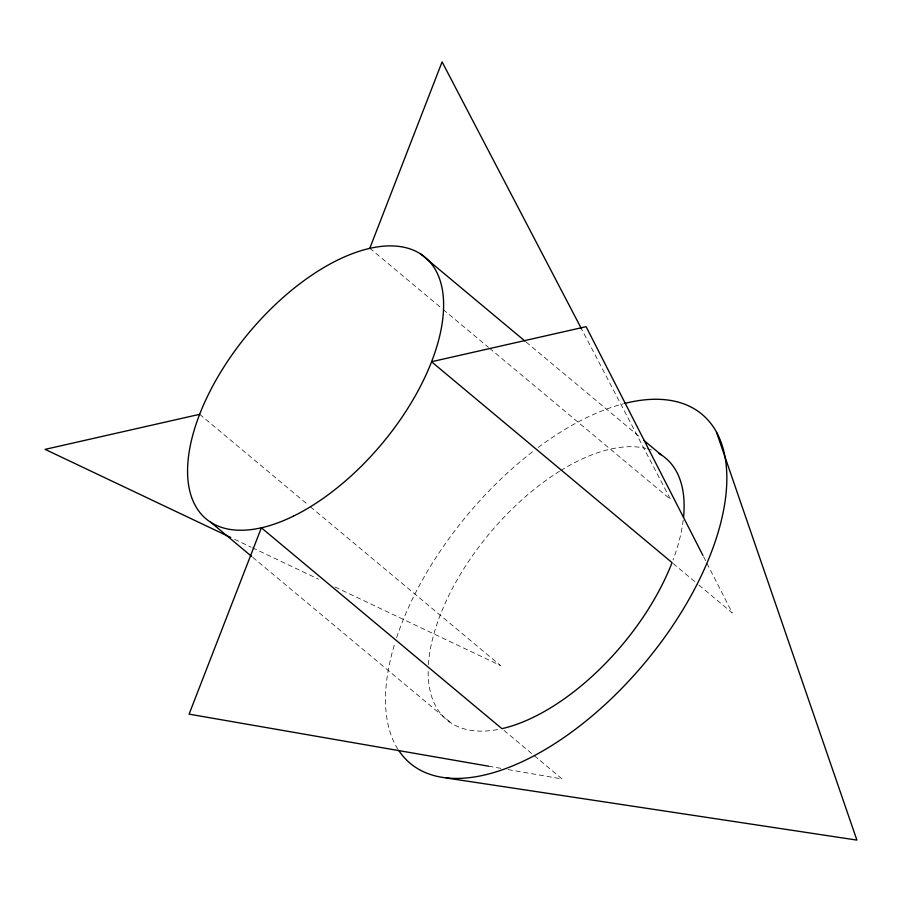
<?xml version="1.0" encoding="UTF-8"?>
<svg xmlns="http://www.w3.org/2000/svg" width="902" height="902" viewBox="0 0 902 902"><rect width="100%" height="100%" fill="white"/><g stroke="black" fill="none" stroke-linecap="round" stroke-linejoin="round"><path stroke-width="0.68" stroke-dasharray="4.51 3.38" d="M488.658 766.215L501.14 768.38M508.074 769.586L562.16 778.99L504.06 730.473M234.61 539.317L251.151 547.176M252.425 547.773L318.564 579.174M335.093 587.022L500.441 665.507L309.69 506.191M526.216 342.117L640.544 437.605M369.809 248.253L442.07 308.608M443.153 309.51L488.456 347.349M489.538 348.251L670.581 499.449L581.395 328.666M673.129 563.513L697.866 584.18M698.949 585.082L732.289 612.932L706.751 562.927M199.669 414.311L308.608 505.289M252.752 557.346L451.214 723.088M703.56 556.681L706.119 561.687M397.883 749.156A227.451 115.501 -50.1 0 1 394.862 643.216M396.609 637.737A227.451 115.501 -50.1 0 1 533.905 450.673M538.212 447.415A227.451 115.501 -50.1 0 1 623.507 403.746M683.197 520.183A170.591 86.626 -50.1 0 1 673.072 559.939M497.645 729.56A170.591 86.626 -50.1 0 1 428.168 670.051M428.394 664.627A170.591 86.626 -50.1 0 1 559.443 471.318M560.649 470.573A170.591 86.626 -50.1 0 1 645.764 448.339M647.162 448.689A170.591 86.626 -50.1 0 1 652.552 450.436"/><path stroke-width="1.35" d="M369.809 248.253L442.093 61.9L581.395 328.666M199.669 414.311L45.1 449.365L230.799 537.513M446.298 777.986L856.9 840.1L716.538 432.351M488.658 766.215L189.093 714.147L261.377 527.794L501.918 728.669A170.591 86.626 -50.1 0 0 672.058 562.622L431.517 361.736L586.086 326.682L702.929 555.429M420.501 253.834L525.133 341.215M643.78 440.311L661.042 454.721M210.685 522.213L251.669 556.444M624.748 403.431A227.451 115.501 -50.1 0 1 675.654 621.241A227.451 115.501 -50.1 0 1 398.65 750.351M658.753 453.345A170.591 86.626 -50.1 0 1 683.513 517.365M293.229 516.226A170.591 86.626 -50.1 0 0 435.903 270.6A170.591 86.626 -50.1 0 0 217.653 377.239A170.591 86.626 -50.1 0 0 293.229 516.226"/></g></svg>
